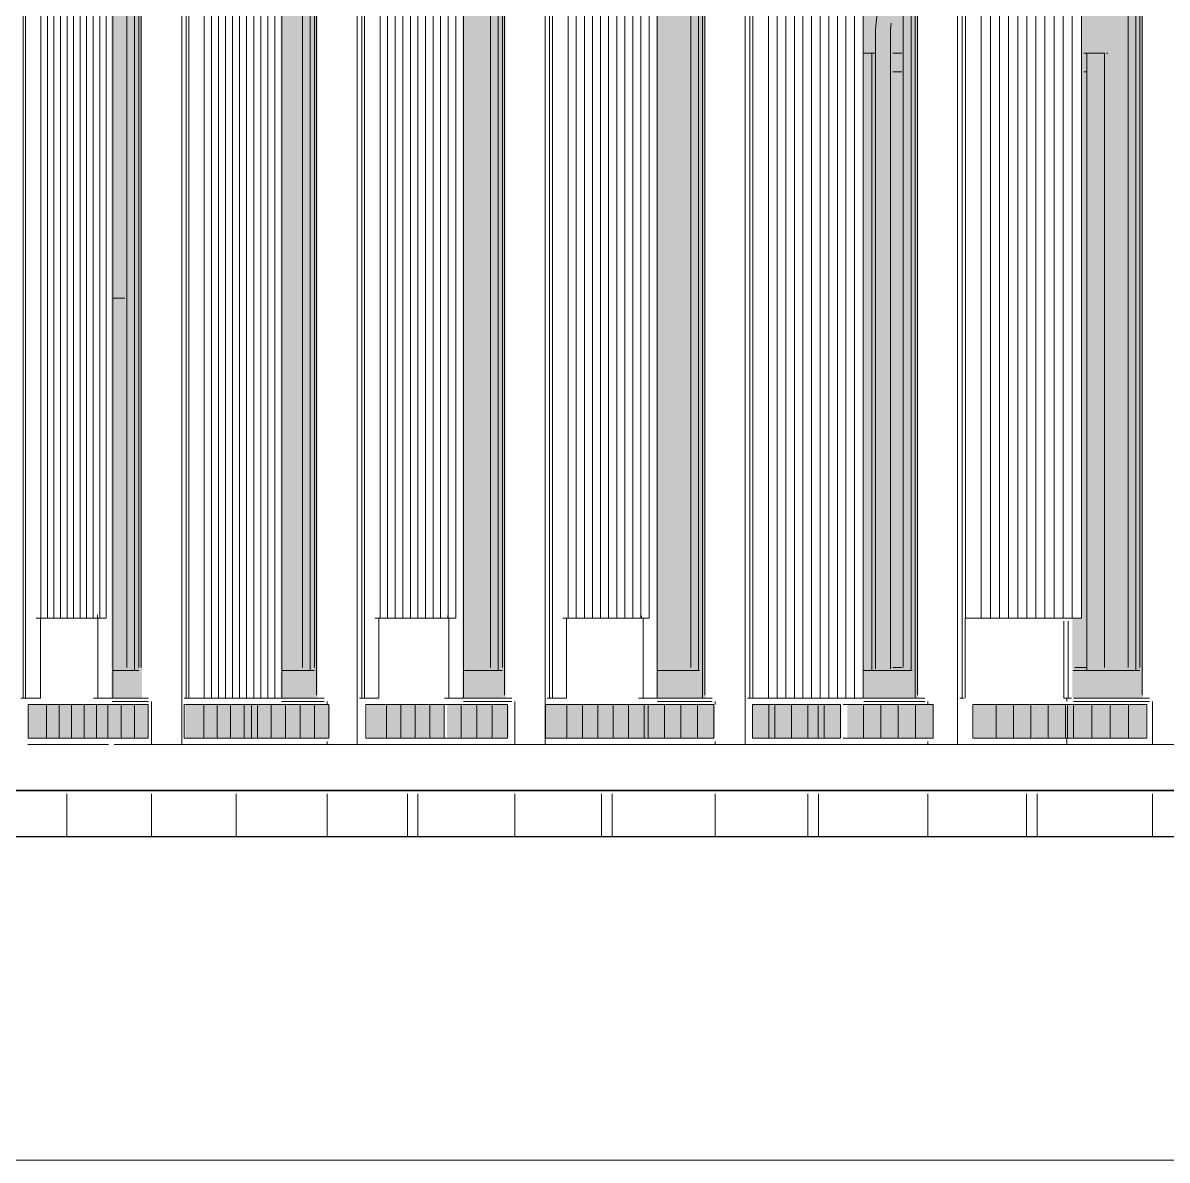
# Model space of a CAD drawing. Header units: millimetres. Extents: x 0 to 84100, y 0 to 59400.
# Drawn here: x 51757 to 55472, y 12940 to 16633 of the extents above; entities that cross this region are included whole.
import ezdxf

# ---------------------------------------------------------------- set-up
doc = ezdxf.new("R2010")
doc.units = ezdxf.units.MM
for name, color, linetype, lineweight in [('01_切断（構造・壁）', 7, 'Continuous', 35), ('09_立面の外形', 7, 'Continuous', 30), ('10_見えがかり', 7, 'Continuous', 13), ('12_見えがかり（ガラス）', 5, 'Continuous', 9), ('50_寸法', 3, 'Continuous', 9)]:
    doc.layers.add(name, color=color, linetype=linetype, lineweight=lineweight)

msp = doc.modelspace()

# ---------------------------------------------------------------- hatches: boundary and pattern name
at = {"layer": '10_見えがかり', "true_color": 0xe9dcc4}
for points in [[(52144, 16814.7), (52144, 14444.7), (52139, 14439.7), (52134, 14444.7), (52134, 14524.7), (52129, 14529.7), (52119, 14529.7), (52124, 14534.7), (52124, 16744.7), (52119, 16749.7), (52129, 16749.7), (52134, 16754.7), (52134, 16814.7), (52139, 16819.7)], [(52714, 16814.7), (52714, 14444.7), (52709, 14439.7), (52704, 14444.7), (52704, 14524.7), (52699, 14529.7), (52689, 14529.7), (52694, 14534.7), (52694, 16744.7), (52689, 16749.7), (52699, 16749.7), (52704, 16754.7), (52704, 16814.7), (52709, 16819.7)], [(53324, 16814.7), (53324, 14444.7), (53319, 14439.7), (53314, 14444.7), (53314, 14524.7), (53309, 14529.7), (53299, 14529.7), (53304, 14534.7), (53304, 16744.7), (53299, 16749.7), (53309, 16749.7), (53314, 16754.7), (53314, 16814.7), (53319, 16819.7)], [(53974, 16814.7), (53974, 14444.7), (53969, 14439.7), (53964, 14444.7), (53964, 14524.7), (53959, 14529.7), (53949, 14529.7), (53954, 14534.7), (53954, 16744.7), (53949, 16749.7), (53959, 16749.7), (53964, 16754.7), (53964, 16814.7), (53969, 16819.7)], [(54664, 16814.7), (54664, 14444.7), (54659, 14439.7), (54654, 14444.7), (54654, 14524.7), (54649, 14529.7), (54639, 14529.7), (54644, 14534.7), (54644, 16744.7), (54639, 16749.7), (54649, 16749.7), (54654, 16754.7), (54654, 16814.7), (54659, 16819.7)], [(55394, 16814.7), (55394, 14444.7), (55389, 14439.7), (55384, 14444.7), (55384, 14524.7), (55379, 14529.7), (55369, 14529.7), (55374, 14534.7), (55374, 16744.7), (55369, 16749.7), (55379, 16749.7), (55384, 16754.7), (55384, 16814.7), (55389, 16819.7)], [(52134, 14524.7), (52134, 14444.7), (52129, 14439.7), (52049, 14439.7), (52044, 14444.7), (52044, 14524.7), (52049, 14529.7), (52119, 14529.7), (52129, 14529.7)], [(52704, 14524.7), (52704, 14444.7), (52699, 14439.7), (52599, 14439.7), (52594, 14444.7), (52594, 14524.7), (52599, 14529.7), (52689, 14529.7), (52699, 14529.7)], [(53314, 14524.7), (53314, 14444.7), (53309, 14439.7), (53189, 14439.7), (53184, 14444.7), (53184, 14524.7), (53189, 14529.7), (53299, 14529.7), (53309, 14529.7)], [(53964, 14524.7), (53964, 14444.7), (53959, 14439.7), (53819, 14439.7), (53814, 14444.7), (53814, 14524.7), (53819, 14529.7), (53949, 14529.7), (53959, 14529.7)], [(54654, 14524.7), (54654, 14444.7), (54649, 14439.7), (54489, 14439.7), (54484, 14444.7), (54484, 14524.7), (54489, 14529.7), (54639, 14529.7), (54649, 14529.7)], [(55384, 14524.7), (55384, 14444.7), (55379, 14439.7), (55169, 14439.7), (55164, 14444.7), (55164, 14524.7), (55169, 14529.7), (55369, 14529.7), (55379, 14529.7)], [(51834, 14414.7), (51834, 14314.7), (51829, 14309.7), (51779, 14309.7), (51774, 14314.7), (51774, 14414.7), (51779, 14419.7), (51829, 14419.7)], [(51874, 14414.7), (51874, 14314.7), (51869, 14309.7), (51839, 14309.7), (51834, 14314.7), (51834, 14414.7), (51839, 14419.7), (51869, 14419.7)], [(51914, 14414.7), (51914, 14314.7), (51909, 14309.7), (51879, 14309.7), (51874, 14314.7), (51874, 14414.7), (51879, 14419.7), (51909, 14419.7)], [(51954, 14414.7), (51954, 14314.7), (51949, 14309.7), (51919, 14309.7), (51914, 14314.7), (51914, 14414.7), (51919, 14419.7), (51949, 14419.7)], [(51994, 14414.7), (51994, 14314.7), (51989, 14309.7), (51959, 14309.7), (51954, 14314.7), (51954, 14414.7), (51959, 14419.7), (51989, 14419.7)], [(52034, 14414.7), (52034, 14314.7), (52029, 14309.7), (51999, 14309.7), (51994, 14314.7), (51994, 14414.7), (51999, 14419.7), (52029, 14419.7)], [(52074, 14414.7), (52074, 14314.7), (52069, 14309.7), (52039, 14309.7), (52034, 14314.7), (52034, 14414.7), (52039, 14419.7), (52069, 14419.7)], [(52124, 14414.7), (52124, 14314.7), (52119, 14309.7), (52079, 14309.7), (52074, 14314.7), (52074, 14414.7), (52079, 14419.7), (52119, 14419.7)], [(52164, 14414.7), (52164, 14314.7), (52159, 14309.7), (52129, 14309.7), (52124, 14314.7), (52124, 14414.7), (52129, 14419.7), (52159, 14419.7)], [(52344, 14414.7), (52344, 14314.7), (52339, 14309.7), (52289, 14309.7), (52284, 14314.7), (52284, 14414.7), (52289, 14419.7), (52339, 14419.7)], [(52384, 14414.7), (52384, 14314.7), (52379, 14309.7), (52349, 14309.7), (52344, 14314.7), (52344, 14414.7), (52349, 14419.7), (52379, 14419.7)], [(52434, 14414.7), (52434, 14314.7), (52429, 14309.7), (52389, 14309.7), (52384, 14314.7), (52384, 14414.7), (52389, 14419.7), (52429, 14419.7)], [(52474, 14414.7), (52474, 14314.7), (52469, 14309.7), (52439, 14309.7), (52434, 14314.7), (52434, 14414.7), (52439, 14419.7), (52469, 14419.7)], [(52514, 14414.7), (52514, 14314.7), (52509, 14309.7), (52479, 14309.7), (52474, 14314.7), (52474, 14414.7), (52479, 14419.7), (52509, 14419.7)], [(52564, 14414.7), (52564, 14314.7), (52559, 14309.7), (52519, 14309.7), (52514, 14314.7), (52514, 14414.7), (52519, 14419.7), (52559, 14419.7)], [(52614, 14414.7), (52614, 14314.7), (52609, 14309.7), (52569, 14309.7), (52564, 14314.7), (52564, 14414.7), (52569, 14419.7), (52609, 14419.7)], [(52654, 14414.7), (52654, 14314.7), (52649, 14309.7), (52619, 14309.7), (52614, 14314.7), (52614, 14414.7), (52619, 14419.7), (52649, 14419.7)], [(52704, 14414.7), (52704, 14314.7), (52699, 14309.7), (52659, 14309.7), (52654, 14314.7), (52654, 14414.7), (52659, 14419.7), (52699, 14419.7)], [(52754, 14414.7), (52754, 14314.7), (52749, 14309.7), (52709, 14309.7), (52704, 14314.7), (52704, 14414.7), (52709, 14419.7), (52749, 14419.7)], [(52934, 14414.7), (52934, 14314.7), (52929, 14309.7), (52879, 14309.7), (52874, 14314.7), (52874, 14414.7), (52879, 14419.7), (52929, 14419.7)], [(52984, 14414.7), (52984, 14314.7), (52979, 14309.7), (52939, 14309.7), (52934, 14314.7), (52934, 14414.7), (52939, 14419.7), (52979, 14419.7)], [(53034, 14414.7), (53034, 14314.7), (53029, 14309.7), (52989, 14309.7), (52984, 14314.7), (52984, 14414.7), (52989, 14419.7), (53029, 14419.7)], [(53074, 14414.7), (53074, 14314.7), (53069, 14309.7), (53039, 14309.7), (53034, 14314.7), (53034, 14414.7), (53039, 14419.7), (53069, 14419.7)], [(53124, 14414.7), (53124, 14314.7), (53119, 14309.7), (53079, 14309.7), (53074, 14314.7), (53074, 14414.7), (53079, 14419.7), (53119, 14419.7)], [(53184, 14414.7), (53184, 14314.7), (53179, 14309.7), (53139, 14309.7), (53134, 14314.7), (53134, 14414.7), (53139, 14419.7), (53179, 14419.7)], [(53234, 14414.7), (53234, 14314.7), (53229, 14309.7), (53189, 14309.7), (53184, 14314.7), (53184, 14414.7), (53189, 14419.7), (53229, 14419.7)], [(53284, 14414.7), (53284, 14314.7), (53279, 14309.7), (53239, 14309.7), (53234, 14314.7), (53234, 14414.7), (53239, 14419.7), (53279, 14419.7)], [(53334, 14414.7), (53334, 14314.7), (53329, 14309.7), (53289, 14309.7), (53284, 14314.7), (53284, 14414.7), (53289, 14419.7), (53329, 14419.7)], [(53524, 14414.7), (53524, 14314.7), (53519, 14309.7), (53459, 14309.7), (53454, 14314.7), (53454, 14414.7), (53459, 14419.7), (53519, 14419.7)], [(53574, 14414.7), (53574, 14314.7), (53569, 14309.7), (53529, 14309.7), (53524, 14314.7), (53524, 14414.7), (53529, 14419.7), (53569, 14419.7)], [(53624, 14414.7), (53624, 14314.7), (53619, 14309.7), (53579, 14309.7), (53574, 14314.7), (53574, 14414.7), (53579, 14419.7), (53619, 14419.7)], [(53674, 14414.7), (53674, 14314.7), (53669, 14309.7), (53629, 14309.7), (53624, 14314.7), (53624, 14414.7), (53629, 14419.7), (53669, 14419.7)], [(53724, 14414.7), (53724, 14314.7), (53719, 14309.7), (53679, 14309.7), (53674, 14314.7), (53674, 14414.7), (53679, 14419.7), (53719, 14419.7)], [(53774, 14414.7), (53774, 14314.7), (53769, 14309.7), (53729, 14309.7), (53724, 14314.7), (53724, 14414.7), (53729, 14419.7), (53769, 14419.7)], [(53784, 14414.7), (53784, 14314.7), (53779, 14309.7), (53774, 14314.7), (53774, 14414.7), (53779, 14419.7)], [(53844, 14414.7), (53844, 14314.7), (53839, 14309.7), (53789, 14309.7), (53784, 14314.7), (53784, 14414.7), (53789, 14419.7), (53839, 14419.7)], [(53894, 14414.7), (53894, 14314.7), (53889, 14309.7), (53849, 14309.7), (53844, 14314.7), (53844, 14414.7), (53849, 14419.7), (53889, 14419.7)], [(53944, 14414.7), (53944, 14314.7), (53939, 14309.7), (53899, 14309.7), (53894, 14314.7), (53894, 14414.7), (53899, 14419.7), (53939, 14419.7)], [(54004, 14414.7), (54004, 14314.7), (53999, 14309.7), (53949, 14309.7), (53944, 14314.7), (53944, 14414.7), (53949, 14419.7), (53999, 14419.7)], [(54194, 14414.7), (54194, 14314.7), (54189, 14309.7), (54129, 14309.7), (54124, 14314.7), (54124, 14414.7), (54129, 14419.7), (54189, 14419.7)], [(54254, 14414.7), (54254, 14314.7), (54249, 14309.7), (54199, 14309.7), (54194, 14314.7), (54194, 14414.7), (54199, 14419.7), (54249, 14419.7)], [(54304, 14414.7), (54304, 14314.7), (54299, 14309.7), (54259, 14309.7), (54254, 14314.7), (54254, 14414.7), (54259, 14419.7), (54299, 14419.7)], [(54354, 14414.7), (54354, 14314.7), (54349, 14309.7), (54309, 14309.7), (54304, 14314.7), (54304, 14414.7), (54309, 14419.7), (54349, 14419.7)], [(54414, 14414.7), (54414, 14314.7), (54409, 14309.7), (54359, 14309.7), (54354, 14314.7), (54354, 14414.7), (54359, 14419.7), (54409, 14419.7)], [(54484, 14414.7), (54484, 14314.7), (54479, 14309.7), (54439, 14309.7), (54434, 14314.7), (54434, 14414.7), (54439, 14419.7), (54479, 14419.7)], [(54544, 14414.7), (54544, 14314.7), (54539, 14309.7), (54489, 14309.7), (54484, 14314.7), (54484, 14414.7), (54489, 14419.7), (54539, 14419.7)], [(54604, 14414.7), (54604, 14314.7), (54599, 14309.7), (54549, 14309.7), (54544, 14314.7), (54544, 14414.7), (54549, 14419.7), (54599, 14419.7)], [(54654, 14414.7), (54654, 14314.7), (54649, 14309.7), (54609, 14309.7), (54604, 14314.7), (54604, 14414.7), (54609, 14419.7), (54649, 14419.7)], [(54714, 14414.7), (54714, 14314.7), (54709, 14309.7), (54659, 14309.7), (54654, 14314.7), (54654, 14414.7), (54659, 14419.7), (54709, 14419.7)], [(54914, 14414.7), (54914, 14314.7), (54909, 14309.7), (54849, 14309.7), (54844, 14314.7), (54844, 14414.7), (54849, 14419.7), (54909, 14419.7)], [(54974, 14414.7), (54974, 14314.7), (54969, 14309.7), (54919, 14309.7), (54914, 14314.7), (54914, 14414.7), (54919, 14419.7), (54969, 14419.7)], [(55034, 14414.7), (55034, 14314.7), (55029, 14309.7), (54979, 14309.7), (54974, 14314.7), (54974, 14414.7), (54979, 14419.7), (55029, 14419.7)], [(55084, 14414.7), (55084, 14314.7), (55079, 14309.7), (55039, 14309.7), (55034, 14314.7), (55034, 14414.7), (55039, 14419.7), (55079, 14419.7)], [(55144, 14414.7), (55144, 14314.7), (55139, 14309.7), (55089, 14309.7), (55084, 14314.7), (55084, 14414.7), (55089, 14419.7), (55139, 14419.7)], [(55164, 14414.7), (55164, 14314.7), (55159, 14309.7), (55149, 14309.7), (55144, 14314.7), (55144, 14414.7), (55149, 14419.7), (55159, 14419.7)], [(55224, 14414.7), (55224, 14314.7), (55219, 14309.7), (55169, 14309.7), (55164, 14314.7), (55164, 14414.7), (55169, 14419.7), (55219, 14419.7)], [(55284, 14414.7), (55284, 14314.7), (55279, 14309.7), (55229, 14309.7), (55224, 14314.7), (55224, 14414.7), (55229, 14419.7), (55279, 14419.7)], [(55344, 14414.7), (55344, 14314.7), (55339, 14309.7), (55289, 14309.7), (55284, 14314.7), (55284, 14414.7), (55289, 14419.7), (55339, 14419.7)], [(55404, 14414.7), (55404, 14314.7), (55399, 14309.7), (55349, 14309.7), (55344, 14314.7), (55344, 14414.7), (55349, 14419.7), (55399, 14419.7)]]:
    msp.add_hatch(color=8, dxfattribs=at).paths.add_polyline_path(points)
at = {"layer": '12_見えがかり（ガラス）', "true_color": 0xdce9f2}
for points in [[(52119, 16749.7), (52124, 16744.7), (52124, 14534.7), (52119, 14529.7), (52049, 14529.7), (52044, 14534.7), (52044, 16744.7), (52049, 16749.7)], [(52689, 16749.7), (52694, 16744.7), (52694, 14534.7), (52689, 14529.7), (52599, 14529.7), (52594, 14534.7), (52594, 16744.7), (52599, 16749.7)], [(53299, 16749.7), (53304, 16744.7), (53304, 14534.7), (53299, 14529.7), (53189, 14529.7), (53184, 14534.7), (53184, 16744.7), (53189, 16749.7)], [(53949, 16749.7), (53954, 16744.7), (53954, 14534.7), (53949, 14529.7), (53819, 14529.7), (53814, 14534.7), (53814, 16744.7), (53819, 16749.7)], [(54639, 16749.7), (54644, 16744.7), (54644, 14534.7), (54639, 14529.7), (54489, 14529.7), (54484, 14534.7), (54484, 16744.7), (54489, 16749.7)], [(55369, 16749.7), (55374, 16744.7), (55374, 14534.7), (55369, 14529.7), (55169, 14529.7), (55164, 14534.7), (55164, 14694.7), (55169, 14699.7), (55189, 14699.7), (55194, 14704.7), (55194, 16744.7), (55199, 16749.7)]]:
    msp.add_hatch(color=8, dxfattribs=at).paths.add_polyline_path(points)

# ---------------------------------------------------------------- linework, layer by layer
at = {"layer": '01_切断（構造・壁）'}
msp.add_lwpolyline([(20194, 14139.7), (59906, 14139.7)], dxfattribs=at)
at = {"layer": '09_立面の外形'}
msp.add_lwpolyline([(55765.8, 13989.7), (32636.4, 13989.7)], dxfattribs=at)
at = {"layer": '10_見えがかり'}
for points in [[(51963.9, 17093.9), (51963.9, 14699.7), (51929.9, 14699.7)], [(51985.2, 17093.4), (51985.2, 14699.7), (51949.9, 14699.7)], [(52006.4, 17092.8), (52006.4, 14699.7), (51969.9, 14699.7)], [(52437.6, 17092), (52437.6, 14439.7), (52399.9, 14439.7)], [(52460.5, 17094.6), (52460.5, 14439.7), (52419.9, 14439.7)], [(52941.2, 17108.8), (52941.2, 14699.7), (52899.9, 14699.7)], [(52965.7, 17093.1), (52965.7, 14699.7), (52929.9, 14699.7)], [(53527.4, 17092.2), (53527.4, 14699.7), (53522.2, 14699.7), (53522.2, 14439.7), (53476.8, 14439.7), (53476.8, 17124.5)], [(51815.4, 17083.3), (51815.4, 14699.7), (51813.8, 14699.7), (51813.8, 14439.7), (51765.6, 14439.7), (51765.6, 17067.5)], [(51836.6, 17082.7), (51836.6, 14699.7), (51799.9, 14699.7)], [(51857.8, 17081.9), (51857.8, 14699.7), (51819.9, 14699.7)], [(51879, 17080.9), (51879, 14699.7), (51839.9, 14699.7)], [(51900.3, 17084.6), (51900.3, 14699.7), (51859.9, 14699.7)], [(51921.5, 17084.5), (51921.5, 14699.7), (51889.9, 14699.7)], [(51942.7, 17084.2), (51942.7, 14699.7), (51909.9, 14699.7)], [(52024.3, 17083.7), (52024.3, 16884.7), (52027.6, 16884.7), (52027.6, 14699.7), (51989.9, 14699.7)], [(52272.7, 14289.7), (52272.7, 17063.9)], [(52272.7, 17063.9), (52272.7, 14439.7)], [(52287.4, 17063.9), (52287.4, 14439.7)], [(52346, 17083), (52346, 14439.7), (52296, 14439.7), (52296, 17084.4)], [(52368.9, 17081), (52368.9, 14439.7), (52329.9, 14439.7)], [(52391.8, 17084.4), (52391.8, 14439.7), (52349.9, 14439.7)], [(52414.7, 17083.6), (52414.7, 14439.7), (52379.9, 14439.7)], [(52483.4, 17086.6), (52483.4, 14439.7), (52449.9, 14439.7)], [(52506.3, 17082.8), (52506.3, 14439.7), (52469.9, 14439.7)], [(52529.2, 17084.7), (52529.2, 14439.7), (52489.9, 14439.7)], [(52552.1, 17084.4), (52552.1, 14439.7), (52519.9, 14439.7)], [(52571.2, 17084.5), (52571.2, 16884.7), (52575, 16884.7), (52575, 14439.7), (52569.1, 14439.7), (52539.9, 14439.7)], [(52842.5, 14289.7), (52842.5, 17063.9)], [(52842.5, 17063.9), (52842.5, 14439.7)], [(52916.6, 17082.7), (52916.6, 14699.7), (52912.8, 14699.7), (52912.8, 14439.7), (52866.3, 14439.7), (52866.3, 17084.4)], [(52990.3, 17089.6), (52990.3, 14699.7), (52949.9, 14699.7)], [(53014.9, 17083.5), (53014.9, 14699.7), (52979.9, 14699.7)], [(53039.5, 17084.7), (53039.5, 14699.7), (52999.9, 14699.7)], [(53064.1, 17083.8), (53064.1, 14699.7), (53029.9, 14699.7)], [(53088.7, 17081.2), (53088.7, 14699.7), (53049.9, 14699.7)], [(53113.3, 17084.1), (53113.3, 14699.7), (53069.9, 14699.7)], [(53137.9, 17061.8), (53137.9, 14699.7), (53099.9, 14699.7)], [(53158.3, 17081.5), (53158.3, 16884.7), (53162.5, 16884.7), (53162.5, 14699.7), (53119.9, 14699.7)], [(53553.6, 17084), (53553.6, 14699.7), (53509.9, 14699.7)], [(53579.9, 17084.7), (53579.9, 14699.7), (53539.9, 14699.7)], [(53606.1, 17082.9), (53606.1, 14699.7), (53569.9, 14699.7)], [(53632.4, 17084.3), (53632.4, 14699.7), (53589.9, 14699.7)], [(53658.6, 17081.2), (53658.6, 14699.7), (53619.9, 14699.7)], [(53684.9, 17073.5), (53684.9, 14699.7), (53639.9, 14699.7)], [(53711.1, 17084.5), (53711.1, 14699.7), (53669.9, 14699.7)], [(53737.4, 17062.2), (53737.4, 14699.7), (53699.9, 14699.7)], [(53763.6, 17084), (53763.6, 14699.7), (53719.9, 14699.7)], [(53785.7, 17083.1), (53785.7, 16884.7), (53789.9, 16884.7), (53789.9, 14699.7), (53749.9, 14699.7)], [(54178.1, 17081.6), (54178.1, 14439.7), (54127.3, 14439.7), (54127.3, 17084.6)], [(54206.1, 17083), (54206.1, 14439.7), (54159.9, 14439.7)], [(54234, 17083.8), (54234, 14439.7), (54189.9, 14439.7)], [(54261.9, 17064.4), (54261.9, 14439.7), (54219.9, 14439.7)], [(54289.8, 17084.7), (54289.8, 14439.7), (54249.9, 14439.7)], [(54345.7, 17083.1), (54345.7, 14439.7), (54299.9, 14439.7)], [(54373.6, 17084), (54373.6, 14439.7), (54329.9, 14439.7)], [(54401.5, 17084.5), (54401.5, 14439.7), (54359.9, 14439.7)], [(54429.4, 17084.7), (54429.4, 14439.7), (54389.9, 14439.7)], [(54452.6, 17084.3), (54452.6, 16884.7), (54457.3, 16884.7), (54457.3, 14439.7), (54419.9, 14439.7)], [(54868.7, 17081.2), (54868.7, 14699.7), (54817.5, 14699.7), (54817.5, 17084.6)], [(54898.2, 17071.5), (54898.2, 14699.7), (54849.9, 14699.7)], [(54957.4, 17062.2), (54957.4, 14699.7), (54909.9, 14699.7)], [(54986.9, 17082.5), (54986.9, 14699.7), (54939.9, 14699.7)], [(55016.5, 17082.7), (55016.5, 14699.7), (54969.9, 14699.7)], [(55046, 17083), (55046, 14699.7), (54999.9, 14699.7)], [(55075.6, 17083.2), (55075.6, 14699.7), (55029.9, 14699.7)], [(55105.2, 17083.4), (55105.2, 14699.7), (55059.9, 14699.7)], [(55134.7, 17083.6), (55134.7, 14699.7), (55089.9, 14699.7)], [(55159.6, 17084.7), (55159.6, 16884.7), (55164.3, 16884.7), (55164.3, 14699.7), (55119.9, 14699.7)], [(51757.8, 17024), (51757.8, 14439.7)], [(54317.7, 17051.9), (54317.7, 14439.7), (54279.9, 14439.7)], [(54927.8, 17031.9), (54927.8, 14699.7), (54879.9, 14699.7)], [(54102.3, 16914.3), (54102.3, 14439.7)], [(54102.3, 14289.7), (54102.3, 16914.2)], [(54116.9, 14439.7), (54116.9, 16924.3)], [(54792, 14289.7), (54792, 16934.2)], [(54792, 16934.2), (54792, 14439.7)], [(52009, 16884.7), (52048.8, 16884.7), (52048.8, 14439.7), (52000.5, 14439.7), (52000.5, 14699.7), (51999.1, 14699.7)], [(52597.9, 16884.7), (52597.9, 14439.7), (52559.9, 14439.7)], [(52857.1, 16894.3), (52857.1, 14439.7)], [(53149, 16884.7), (53187.1, 16884.7), (53187.1, 14439.7), (53140.4, 14439.7), (53140.4, 14699.7), (53136.8, 14699.7)], [(53452.4, 14289.7), (53452.4, 16894.3)], [(53452.4, 16894.3), (53452.4, 14439.7)], [(53467, 16894.3), (53467, 14439.7)], [(53779, 16884.7), (53816.1, 16884.7), (53816.1, 14439.7), (53770.6, 14439.7), (53770.6, 14699.7), (53765.5, 14699.7)], [(54439, 16884.7), (54485.3, 16884.7), (54485.3, 14439.7), (54439.9, 14439.7)], [(54806.6, 16894.3), (54806.6, 14439.7)], [(55193.8, 16884.7), (55193.8, 14699.7), (55149.9, 14699.7)], [(52710.5, 14449.4), (52710.5, 16814.4)], [(53320.9, 14449.4), (53320.9, 16814.4)], [(53964, 16814.7), (53964, 14439.7)], [(53971.3, 14449.4), (53971.3, 16814.4)], [(54654.2, 16814.7), (54654.2, 14439.7)], [(54661.5, 14449.4), (54661.5, 16814.4)], [(55391.3, 14449.4), (55391.3, 16814.4)], [(52094.3, 16744.9), (52094.3, 14539.5)], [(52133.5, 16744.9), (52133.5, 14539.5)], [(52140.4, 14539.2), (52140.4, 16744.6)], [(52664.4, 16744.9), (52664.4, 14539.5)], [(52703.5, 16744.9), (52703.5, 14539.5)], [(53274.8, 16744.9), (53274.8, 14539.5)], [(53313.8, 16744.9), (53313.8, 14539.5)], [(53925.2, 16744.9), (53925.2, 14539.5)], [(54537.5, 16726.4), (54525, 16613.1)], [(54615.5, 16744.9), (54615.5, 14539.5)], [(55345.4, 16744.9), (55345.4, 14539.5)], [(55383.9, 16744.9), (55383.9, 14539.5)], [(54525, 16613.1), (54525.1, 16470.1)], [(54576.5, 16632), (54574.4, 16613.1)], [(54574.4, 16613.1), (54574.5, 16470.1)], [(54484.6, 16534.7), (54489.4, 16534.7)], [(54489.4, 16534.7), (54494.2, 16534.7)], [(54494.2, 16534.7), (54499, 16534.7)], [(54499, 16534.7), (54503.8, 16534.7)], [(54503.8, 16534.7), (54508.6, 16534.7)], [(54508.6, 16534.7), (54513.4, 16534.7)], [(54513.4, 16474.7), (54513.4, 16534.7)], [(54523.1, 16534.7), (54513.4, 16534.7)], [(54513.4, 14539.5), (54513.4, 16534.7)], [(54581.3, 16534.7), (54610.3, 16534.7)], [(55201.6, 16534.7), (55211.3, 16534.7)], [(55211.3, 14539.5), (55211.3, 16534.7)], [(55216.1, 16534.7), (55211.3, 16534.7)], [(55211.3, 16474.7), (55211.3, 16534.7)], [(55216.1, 16534.7), (55220.9, 16534.7)], [(55220.9, 16534.7), (55225.7, 16534.7)], [(55225.7, 16534.7), (55230.5, 16534.7)], [(55230.5, 16534.7), (55235.3, 16534.7)], [(55235.3, 16534.7), (55240.1, 16534.7)], [(55240.1, 16534.7), (55244.9, 16534.7)], [(55244.9, 16534.7), (55249.7, 16534.7)], [(55249.7, 16534.7), (55254.5, 16534.7)], [(55254.5, 16534.7), (55259.3, 16534.7)], [(55259.3, 16534.7), (55264.1, 16534.7)], [(55264.1, 16534.7), (55269, 16534.7)], [(55269, 14539.5), (55269, 16534.7)], [(55280, 16534.7), (55275.2, 16534.7)], [(54525.1, 16470.1), (54525.1, 16327.2)], [(54574.5, 16470.1), (54574.5, 16327.2)], [(54581.3, 16474.7), (54610.3, 16474.7)], [(55201.6, 16474.7), (55211.3, 16474.7)], [(54525.1, 16327.2), (54525.1, 16184.2)], [(54574.5, 16327.2), (54574.5, 16184.2)], [(54525.1, 16184.2), (54525.1, 16041.2)], [(54574.5, 16184.2), (54574.5, 16041.2)], [(54525.1, 16041.2), (54525.1, 15898.3)], [(54574.5, 16041.2), (54574.5, 15898.3)], [(54525.1, 15898.3), (54525.1, 15755.3)], [(54574.5, 15898.3), (54574.5, 15755.3)], [(54525.1, 15755.3), (54525.1, 15612.3)], [(54574.5, 15755.3), (54574.5, 15612.3)], [(52051.1, 15739.7), (52060.3, 15739.7)], [(52060.3, 15739.7), (52088.2, 15739.7)], [(52082.9, 15739.7), (52073.6, 15739.7)], [(54525.1, 15612.3), (54525.1, 15469.4)], [(54574.5, 15612.3), (54574.5, 15469.4)], [(54525.1, 15469.4), (54525, 15326.4)], [(54574.5, 15469.4), (54574.5, 15326.4)], [(54525, 15326.4), (54525, 15183.4)], [(54574.5, 15326.4), (54574.5, 15183.4)], [(54525, 15183.4), (54525, 15040.5)], [(54574.5, 15183.4), (54574.5, 15040.5)], [(54525, 15040.5), (54525, 14897.5)], [(54574.5, 15040.5), (54574.5, 14897.5)], [(54525, 14897.5), (54525, 14754.5)], [(54574.5, 14897.5), (54574.5, 14754.5)], [(54525, 14754.5), (54525, 14611.6)], [(54574.5, 14754.5), (54574.5, 14611.6)], [(51999.1, 14699.7), (51999.1, 14711)], [(52000.5, 14439.7), (52000.5, 14689.7)], [(53136.8, 14699.7), (53136.8, 14708.6)], [(53140.4, 14439.7), (53140.4, 14689.7)], [(53765.5, 14699.7), (53765.5, 14707.4)], [(53770.6, 14439.7), (53770.6, 14689.7)], [(54816.8, 14439.7), (54816.8, 14699.7)], [(55136.3, 14439.7), (55136.3, 14689.7)], [(55150.8, 14439.7), (55150.8, 14689.7)], [(54525, 14611.6), (54525, 14535.3)], [(54574.5, 14611.6), (54574.5, 14535.3)], [(52133.5, 14529.7), (52046.4, 14529.7)], [(52703.5, 14529.7), (52597.1, 14529.7)], [(53313.8, 14529.7), (53193.9, 14529.7)], [(53954.1, 14529.7), (53814.8, 14529.7)], [(53964, 14439.7), (53964, 14529.7)], [(54644.2, 14529.7), (54485.4, 14529.7)], [(54513.4, 14530.7), (54513.4, 14539.7)], [(54581.3, 14539.7), (54610.3, 14539.7)], [(54654.1, 14439.7), (54654.1, 14529.7)], [(55383.9, 14529.7), (55166.3, 14529.7)], [(55172.5, 14539.7), (55211.3, 14539.7)], [(55211.3, 14530.7), (55211.3, 14539.7)], [(55374.3, 14529.7), (55383.9, 14529.7)], [(51750.4, 14439.7), (51757.8, 14439.7)], [(51757.8, 14439.7), (51769.6, 14439.7)], [(51834, 14419.7), (51834, 14309.7), (51773.8, 14309.7), (51773.8, 14419.7), (51834, 14419.7)], [(51874.5, 14419.7), (51874.5, 14309.7), (51819.9, 14309.7)], [(51819.9, 14419.7), (51874.5, 14419.7)], [(51915, 14419.7), (51915, 14309.7), (51859.9, 14309.7)], [(51859.9, 14419.7), (51915, 14419.7)], [(51955.5, 14419.7), (51955.5, 14309.7), (51899.9, 14309.7)], [(51899.9, 14419.7), (51955.5, 14419.7)], [(51996, 14419.7), (51996, 14309.7), (51939.9, 14309.7)], [(51939.9, 14419.7), (51996, 14419.7)], [(52032.2, 14419.7), (52032.2, 14309.7), (51979.9, 14309.7)], [(51979.9, 14419.7), (52032.2, 14419.7)], [(51985.8, 14439.7), (52000.5, 14439.7)], [(52075.9, 14419.7), (52075.9, 14309.7), (52019.9, 14309.7)], [(52019.9, 14419.7), (52075.9, 14419.7)], [(52046.6, 14439.7), (52164.5, 14439.7)], [(52046.6, 14429.7), (52164.5, 14429.7)], [(52164.5, 14429.7), (52046.6, 14429.7)], [(52119.7, 14419.7), (52119.7, 14309.7), (52059.9, 14309.7)], [(52059.9, 14419.7), (52119.7, 14419.7)], [(52163.4, 14419.7), (52163.4, 14309.7), (52109.9, 14309.7)], [(52109.9, 14419.7), (52163.4, 14419.7)], [(52174.3, 14289.7), (52174.3, 14429.7)], [(52280.1, 14439.7), (52287.4, 14439.7)], [(52344, 14419.7), (52344, 14309.7), (52280.7, 14309.7), (52280.7, 14419.7), (52344, 14419.7)], [(52297.3, 14439.7), (52287.4, 14439.7)], [(52387.7, 14419.7), (52387.7, 14309.7), (52329.9, 14309.7)], [(52329.9, 14419.7), (52387.7, 14419.7)], [(52431.4, 14419.7), (52431.4, 14309.7), (52369.9, 14309.7)], [(52369.9, 14419.7), (52431.4, 14419.7)], [(52475.1, 14419.7), (52475.1, 14309.7), (52419.9, 14309.7)], [(52419.9, 14419.7), (52475.1, 14419.7)], [(52518.8, 14419.7), (52518.8, 14309.7), (52459.9, 14309.7)], [(52459.9, 14419.7), (52518.8, 14419.7)], [(52499.2, 14312.6), (52499.2, 14416.8)], [(52562.5, 14419.7), (52562.5, 14309.7), (52499.9, 14309.7)], [(52499.9, 14419.7), (52562.5, 14419.7)], [(52609.9, 14419.7), (52609.9, 14309.7), (52549.9, 14309.7)], [(52549.9, 14419.7), (52609.9, 14419.7)], [(52596.9, 14439.7), (52734.6, 14439.7)], [(52596.9, 14429.7), (52734.6, 14429.7)], [(52596.9, 14429.7), (52734.6, 14429.7)], [(52656.8, 14419.7), (52656.8, 14309.7), (52599.9, 14309.7)], [(52599.9, 14419.7), (52656.8, 14419.7)], [(52703.7, 14419.7), (52703.7, 14309.7), (52639.9, 14309.7)], [(52639.9, 14419.7), (52703.7, 14419.7)], [(52750.7, 14419.7), (52750.7, 14309.7), (52689.9, 14309.7)], [(52689.9, 14419.7), (52750.7, 14419.7)], [(52744.5, 14419.7), (52744.5, 14429.7)], [(52849.8, 14439.7), (52857.1, 14439.7)], [(52857.1, 14439.7), (52868.8, 14439.7)], [(52937.3, 14419.7), (52937.3, 14309.7), (52870.9, 14309.7), (52870.9, 14419.7), (52937.3, 14419.7)], [(52984.2, 14419.7), (52984.2, 14309.7), (52919.9, 14309.7)], [(52919.9, 14419.7), (52984.2, 14419.7)], [(53031.1, 14419.7), (53031.1, 14309.7), (52969.9, 14309.7)], [(52969.9, 14419.7), (53031.1, 14419.7)], [(53078, 14419.7), (53078, 14309.7), (53019.9, 14309.7)], [(53019.9, 14419.7), (53078, 14419.7)], [(53124.9, 14419.7), (53124.9, 14309.7), (53059.9, 14309.7)], [(53059.9, 14419.7), (53124.9, 14419.7)], [(53180.3, 14419.7), (53180.3, 14309.7), (53119.9, 14309.7)], [(53119.9, 14419.7), (53180.3, 14419.7)], [(53125.7, 14439.7), (53131.6, 14439.7)], [(53125.7, 14439.7), (53140.4, 14439.7)], [(53146.3, 14439.7), (53140.4, 14439.7)], [(53230.4, 14419.7), (53230.4, 14309.7), (53169.9, 14309.7)], [(53169.9, 14419.7), (53230.4, 14419.7)], [(53187.3, 14439.7), (53344.9, 14439.7)], [(53187.3, 14429.7), (53344.9, 14429.7)], [(53187.3, 14429.7), (53344.9, 14429.7)], [(53280.5, 14419.7), (53280.5, 14309.7), (53219.9, 14309.7)], [(53219.9, 14419.7), (53280.5, 14419.7)], [(53330.6, 14419.7), (53330.6, 14309.7), (53269.9, 14309.7)], [(53269.9, 14419.7), (53330.6, 14419.7)], [(53354.7, 14289.7), (53354.7, 14429.7)], [(53523.3, 14419.7), (53523.3, 14309.7), (53453.8, 14309.7), (53453.8, 14419.7), (53523.3, 14419.7)], [(53459.7, 14439.7), (53467, 14439.7)], [(53467, 14439.7), (53478.4, 14439.7)], [(53573.4, 14419.7), (53573.4, 14309.7), (53509.9, 14309.7)], [(53509.9, 14419.7), (53573.4, 14419.7)], [(53623.5, 14419.7), (53623.5, 14309.7), (53559.9, 14309.7)], [(53559.9, 14419.7), (53623.5, 14419.7)], [(53673.6, 14419.7), (53673.6, 14309.7), (53609.9, 14309.7)], [(53609.9, 14419.7), (53673.6, 14419.7)], [(53723.7, 14419.7), (53723.7, 14309.7), (53659.9, 14309.7)], [(53659.9, 14419.7), (53723.7, 14419.7)], [(53773.7, 14419.7), (53773.7, 14309.7), (53709.9, 14309.7)], [(53709.9, 14419.7), (53773.7, 14419.7)], [(53756, 14439.7), (53761.7, 14439.7)], [(53756, 14439.7), (53770.6, 14439.7)], [(53787, 14419.7), (53787, 14309.7), (53759.9, 14309.7)], [(53759.9, 14419.7), (53787, 14419.7)], [(53840.3, 14419.7), (53840.3, 14309.7), (53769.9, 14309.7)], [(53769.9, 14419.7), (53840.3, 14419.7)], [(53776.3, 14439.7), (53770.6, 14439.7)], [(53817.7, 14439.7), (53995.1, 14439.7)], [(53817.7, 14429.7), (53995.1, 14429.7)], [(53995.1, 14429.7), (53817.7, 14429.7)], [(53893.5, 14419.7), (53893.5, 14309.7), (53829.9, 14309.7)], [(53829.9, 14419.7), (53893.5, 14419.7)], [(53946.8, 14419.7), (53946.8, 14309.7), (53879.9, 14309.7)], [(53879.9, 14419.7), (53946.8, 14419.7)], [(54000.1, 14419.7), (54000.1, 14309.7), (53929.9, 14309.7)], [(53929.9, 14419.7), (54000.1, 14419.7)], [(54004.9, 14419.7), (54004.9, 14429.7)], [(54109.6, 14439.7), (54116.9, 14439.7)], [(54116.9, 14439.7), (54126.8, 14439.7)], [(54198.8, 14419.7), (54198.8, 14309.7), (54126.2, 14309.7), (54126.2, 14419.7), (54198.8, 14419.7)], [(54179.4, 14311.4), (54179.4, 14418)], [(54252.1, 14419.7), (54252.1, 14309.7), (54179.9, 14309.7)], [(54179.9, 14419.7), (54252.1, 14419.7)], [(54305.3, 14419.7), (54305.3, 14309.7), (54239.9, 14309.7)], [(54239.9, 14419.7), (54305.3, 14419.7)], [(54358.6, 14419.7), (54358.6, 14309.7), (54289.9, 14309.7)], [(54289.9, 14419.7), (54358.6, 14419.7)], [(54339.2, 14312.8), (54339.2, 14416.6)], [(54411.8, 14419.7), (54411.8, 14309.7), (54339.9, 14309.7)], [(54339.9, 14419.7), (54411.8, 14419.7)], [(54486.3, 14419.7), (54486.3, 14309.7), (54419.9, 14309.7)], [(54419.9, 14419.7), (54486.3, 14419.7)], [(54542.8, 14419.7), (54542.8, 14309.7), (54469.9, 14309.7)], [(54469.9, 14419.7), (54542.8, 14419.7)], [(54487.9, 14439.7), (54685.1, 14439.7)], [(54487.9, 14429.7), (54685.1, 14429.7)], [(54685.1, 14429.7), (54487.9, 14429.7)], [(54599.2, 14419.7), (54599.2, 14309.7), (54529.9, 14309.7)], [(54529.9, 14419.7), (54599.2, 14419.7)], [(54655.6, 14419.7), (54655.6, 14309.7), (54589.9, 14309.7)], [(54589.9, 14419.7), (54655.6, 14419.7)], [(54712.1, 14419.7), (54712.1, 14309.7), (54639.9, 14309.7)], [(54639.9, 14419.7), (54712.1, 14419.7)], [(54695, 14419.7), (54695, 14429.7)], [(54799.3, 14439.7), (54806.6, 14439.7)], [(54806.6, 14439.7), (54811.7, 14439.7)], [(54916.8, 14419.7), (54916.8, 14309.7), (54841, 14309.7), (54841, 14419.7), (54916.8, 14419.7)], [(54973.2, 14419.7), (54973.2, 14309.7), (54899.9, 14309.7)], [(54899.9, 14419.7), (54973.2, 14419.7)], [(55029.6, 14419.7), (55029.6, 14309.7), (54959.9, 14309.7)], [(54959.9, 14419.7), (55029.6, 14419.7)], [(55086, 14419.7), (55086, 14309.7), (55019.9, 14309.7)], [(55019.9, 14419.7), (55086, 14419.7)], [(55142.4, 14419.7), (55142.4, 14309.7), (55069.9, 14309.7)], [(55069.9, 14419.7), (55142.4, 14419.7)], [(55168.5, 14419.7), (55168.5, 14309.7), (55129.9, 14309.7)], [(55129.9, 14419.7), (55168.5, 14419.7)], [(55136.3, 14439.7), (55141.6, 14439.7)], [(55136.3, 14439.7), (55150.8, 14439.7)], [(55146.8, 14429.4), (55146.8, 14439.4)], [(55149.2, 14312.7), (55149.2, 14416.7)], [(55228, 14419.7), (55228, 14309.7), (55149.9, 14309.7)], [(55149.9, 14419.7), (55228, 14419.7)], [(55161.3, 14439.7), (55150.8, 14439.7)], [(55168.3, 14439.7), (55414.8, 14439.7)], [(55168.3, 14429.7), (55414.8, 14429.7)], [(55168.3, 14429.7), (55414.8, 14429.7)], [(55287.6, 14419.7), (55287.6, 14309.7), (55209.9, 14309.7)], [(55209.9, 14419.7), (55287.6, 14419.7)], [(55347.2, 14419.7), (55347.2, 14309.7), (55269.9, 14309.7)], [(55269.9, 14419.7), (55347.2, 14419.7)], [(55406.8, 14419.7), (55406.8, 14309.7), (55329.9, 14309.7)], [(55329.9, 14419.7), (55406.8, 14419.7)], [(55424.7, 14289.7), (55424.7, 14429.7)], [(55146.8, 14289.7), (55146.8, 14309.7)], [(51773.2, 14289.7), (51840, 14289.7)], [(51840, 14289.7), (51968.3, 14289.7)], [(51968.3, 14289.7), (52034.5, 14289.7)], [(52053.5, 14289.7), (52100.8, 14289.7)], [(52100.8, 14289.7), (52237.4, 14289.7)], [(52237.4, 14289.7), (52378.2, 14289.7)], [(52378.2, 14289.7), (52523.1, 14289.7)], [(52523.1, 14289.7), (52672.3, 14289.7)], [(52672.3, 14289.7), (52825.5, 14289.7)], [(52744.5, 14289.7), (52744.5, 14299.7)], [(52825.5, 14289.7), (52983, 14289.7)], [(52983, 14289.7), (53144.6, 14289.7)], [(53144.6, 14289.7), (53310.3, 14289.7)], [(53310.3, 14289.7), (53480.2, 14289.7)], [(53480.2, 14289.7), (53654.2, 14289.7)], [(53654.2, 14289.7), (53832.4, 14289.7)], [(53832.4, 14289.7), (54014.7, 14289.7)], [(54004.9, 14289.7), (54004.9, 14299.7)], [(54014.7, 14289.7), (54201.1, 14289.7)], [(54201.1, 14289.7), (54391.7, 14289.7)], [(54391.7, 14289.7), (54586.3, 14289.7)], [(54586.3, 14289.7), (54785.1, 14289.7)], [(54695, 14289.7), (54695, 14299.7)], [(54785.1, 14289.7), (54988, 14289.7)], [(54988, 14289.7), (55195, 14289.7)], [(55195, 14289.7), (55406.2, 14289.7)], [(55406.2, 14289.7), (55621.4, 14289.7)], [(51773.2, 14139.7), (51840, 14139.7)], [(51840, 14139.7), (51968.3, 14139.7)], [(51899.2, 13989.7), (51899.2, 14129.7)], [(51968.3, 14139.7), (52034.5, 14139.7)], [(52053.5, 14139.7), (52100.8, 14139.7)], [(52100.8, 14139.7), (52237.4, 14139.7)], [(52174.3, 13989.7), (52174.3, 14129.7)], [(52237.4, 14139.7), (52378.2, 14139.7)], [(52378.2, 14139.7), (52523.1, 14139.7)], [(52449.3, 13989.7), (52449.3, 14129.7)], [(52523.1, 14139.7), (52672.3, 14139.7)], [(52672.3, 14139.7), (52825.5, 14139.7)], [(52744.5, 13989.7), (52744.5, 14129.7)], [(52825.5, 14139.7), (52983, 14139.7)], [(52983, 14139.7), (53144.6, 14139.7)], [(53005.4, 13989.7), (53005.4, 14129.7)], [(53039.6, 13989.7), (53039.6, 14129.7)], [(53144.6, 14139.7), (53310.3, 14139.7)], [(53310.3, 14139.7), (53480.2, 14139.7)], [(53354.7, 13989.7), (53354.7, 14129.7)], [(53480.2, 14139.7), (53654.2, 14139.7)], [(53635.8, 13989.7), (53635.8, 14129.7)], [(53654.2, 14139.7), (53832.4, 14139.7)], [(53669.9, 13989.7), (53669.9, 14129.7)], [(53832.4, 14139.7), (54014.7, 14139.7)], [(54004.9, 13989.7), (54004.9, 14129.7)], [(54014.7, 14139.7), (54201.1, 14139.7)], [(54201.1, 14139.7), (54391.7, 14139.7)], [(54306.1, 13989.7), (54306.1, 14129.7)], [(54340, 13989.7), (54340, 14129.7)], [(54391.7, 14139.7), (54586.3, 14139.7)], [(54586.3, 14139.7), (54785.1, 14139.7)], [(54695, 13989.7), (54695, 14129.7)], [(54785.1, 14139.7), (54988, 14139.7)], [(54988, 14139.7), (55195, 14139.7)], [(55016.1, 13989.7), (55016.1, 14129.7)], [(55049.9, 13989.7), (55049.9, 14129.7)], [(55195, 14139.7), (55406.2, 14139.7)], [(55406.2, 14139.7), (55621.4, 14139.7)], [(55424.7, 13989.7), (55424.7, 14129.7)], [(51649.1, 13989.7), (51864.9, 13989.7)], [(51864.9, 13989.7), (51899.2, 13989.7)], [(52174.3, 13989.7), (51899.2, 13989.7)], [(52174.3, 13989.7), (52165.7, 13989.7)], [(52179.3, 13989.7), (52415.1, 13989.7)], [(52415.1, 13989.7), (52449.3, 13989.7)], [(52419.3, 13989.7), (52449.3, 13989.7)], [(52449.3, 13989.7), (52744.5, 13989.7)], [(52735.9, 13989.7), (52744.5, 13989.7)], [(52749.6, 13989.7), (53005.4, 13989.7)], [(53005.4, 13989.7), (53039.6, 13989.7)], [(53039.6, 13989.7), (53354.7, 13989.7)], [(53354.7, 13989.7), (53346.2, 13989.7)], [(53360, 13989.7), (53635.8, 13989.7)], [(53635.8, 13989.7), (53669.9, 13989.7)], [(54004.9, 13989.7), (53669.9, 13989.7)], [(54004.9, 13989.7), (53996.4, 13989.7)], [(54010.4, 13989.7), (54306.1, 13989.7)], [(54306.1, 13989.7), (54340, 13989.7)], [(54340, 13989.7), (54695, 13989.7)], [(54686.5, 13989.7), (54695, 13989.7)], [(54700.6, 13989.7), (55016.1, 13989.7)], [(55016.1, 13989.7), (55006.1, 13989.7)], [(55006.1, 13989.7), (55016.1, 13989.7)], [(55016.1, 13989.7), (55049.9, 13989.7)], [(55049.9, 13989.7), (55424.7, 13989.7)], [(55424.7, 13989.7), (55416.2, 13989.7)], [(55430.4, 13989.7), (55765.8, 13989.7)]]:
    msp.add_lwpolyline(points, dxfattribs=at)
at = {"layer": '12_見えがかり（ガラス）'}
for points in [[(52119.8, 14529.7), (52119.8, 16744.7)], [(52689.8, 14529.7), (52689.8, 16744.7)], [(53300.1, 14529.7), (53300.1, 16744.7)], [(53950.5, 14529.7), (53950.5, 16744.7)], [(54640.6, 14529.7), (54640.6, 16744.7)], [(55370.4, 14529.7), (55370.4, 16744.7)], [(52119.8, 14529.7), (52052, 14529.7)], [(52689.8, 14529.7), (52602.8, 14529.7)], [(53300.1, 14529.7), (53190.3, 14529.7)], [(53294.3, 14529.7), (53300.1, 14529.7)], [(53950.5, 14529.7), (53821.1, 14529.7)], [(53944.6, 14529.7), (53950.5, 14529.7)], [(54640.6, 14529.7), (54491.7, 14529.7)], [(54634.8, 14529.7), (54640.6, 14529.7)], [(55370.4, 14529.7), (55172.6, 14529.7)], [(55364.7, 14529.7), (55370.4, 14529.7)]]:
    msp.add_lwpolyline(points, dxfattribs=at)
at = {"layer": '50_寸法'}
msp.add_lwpolyline([(22694, 12939.7), (57406, 12939.7)], dxfattribs=at)

doc.saveas('drawing.dxf')
